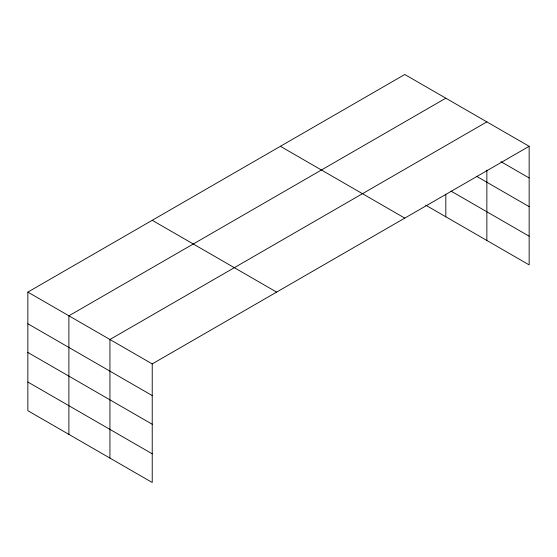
<?xml version="1.0" encoding="UTF-8"?>
<svg xmlns="http://www.w3.org/2000/svg" width="557" height="557" viewBox="0 0 557 557"><rect width="100%" height="100%" fill="white"/><g stroke="black" fill="none" stroke-linecap="round" stroke-linejoin="round"><path stroke-width="0.84" d="M529.15 146.303L404.772 74.492L27.85 292.105L27.85 410.697L152.228 482.508L152.228 363.916L529.15 146.303L529.15 264.895L425.666 205.15M486.86 170.059L486.86 240.478M445.816 98.192L68.894 315.805L68.894 434.397M486.86 121.886L109.938 339.498L109.938 458.091M500.959 161.683L529.15 177.955M476.416 176.2L529.15 206.647M451.038 191.107L529.15 236.203M280.387 146.303L404.765 218.114M152.235 220.293L276.613 292.105M27.85 292.105L152.228 363.916M27.85 323.763L152.228 395.574M27.85 352.449L152.228 424.26M27.85 382.011L152.228 453.816M445.816 194.177L445.816 216.777"/></g></svg>
